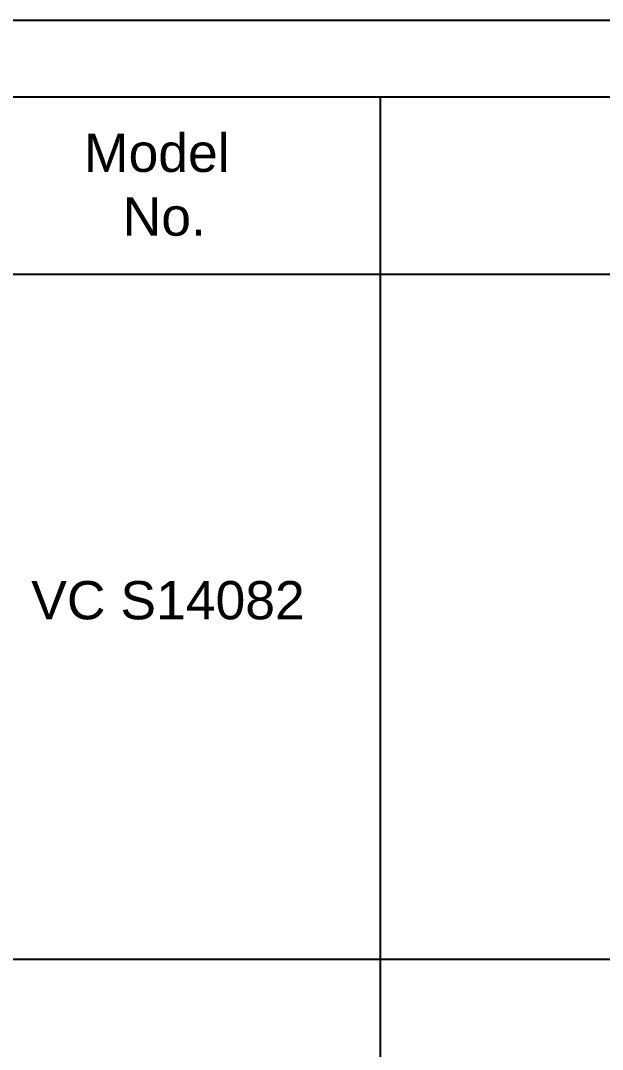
# Model space of a CAD drawing. Header units: millimetres. Extents: x 7018 to 13530, y 4187 to 5692.
# Drawn here: x 7057.5 to 7103.1, y 4741.3 to 4821.9 of the extents above; entities that cross this region are included whole.
import ezdxf

# ---------------------------------------------------------------- set-up
doc = ezdxf.new("R2010")
doc.units = ezdxf.units.MM
doc.styles.get("Standard").update_dxf_attribs({"font": 'arial.ttf'})

msp = doc.modelspace()

# ---------------------------------------------------------------- linework, layer by layer
for p, q in [((7433.963, 4815.918), (7024.708, 4815.918)), ((7085.709, 4815.918), (7085.709, 4559.957)), ((7037.265, 4802.029), (7433.703, 4802.029)), ((7037.526, 4748.326), (7433.963, 4748.326))]:
    msp.add_line(p, q)
msp.add_lwpolyline([(7438.001, 4524.918), (7438.001, 4821.918), (7018.001, 4821.918), (7018.001, 4524.918)], close=True)

# ---------------------------------------------------------------- texts
at = {"char_height": 2.9997, "width": 34.34827, "attachment_point": 5}
for s, insert in [('Model \\P No.', (7068.202, 4809.031)), ('VC S14082', (7069.077, 4776.456))]:
    msp.add_mtext(s, dxfattribs=dict(at, insert=insert))

doc.saveas('drawing.dxf')
